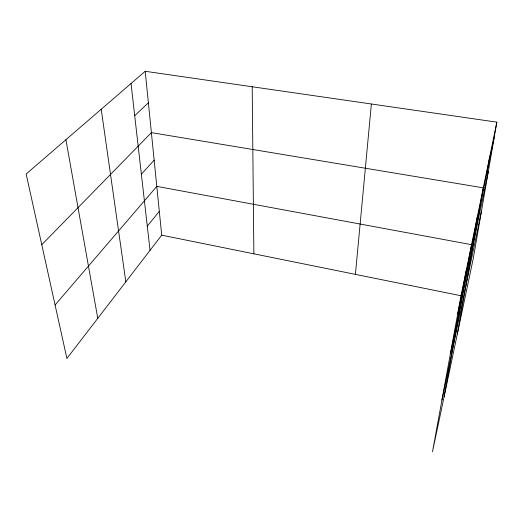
<?xml version="1.0" encoding="UTF-8"?>
<svg xmlns="http://www.w3.org/2000/svg" width="523" height="523" viewBox="0 0 523 523"><rect width="100%" height="100%" fill="white"/><g stroke="black" fill="none" stroke-linecap="round" stroke-linejoin="round"><path stroke-width="0.78" d="M355.405 274.372L371.376 103.999M496.85 122.153L473.21 258.826L432.495 451.715L461.011 295.743L496.85 122.153L145.211 71.285L26.15 174.015L66.898 358.464L161.712 235.173L145.211 71.285M486.972 172.485L489.868 155.985M457.331 334.073L483.285 187.842L151.389 132.633L41.775 244.725M474.093 234.703L477.257 217.045M444.06 396.931L471.55 244.679L156.802 186.371L55.092 305.001M462.783 289.343L466.143 270.875M457.573 314.519L494.124 137.909M450.388 353.855L488.312 171.511M441.935 400.075L481.297 212.077M147.29 226.184L159.312 211.344M141.367 174.179L154.161 160.162M134.705 115.694L148.382 102.776M161.712 235.173L461.011 295.743M65.911 139.706L97.762 318.33M101.214 109.248L125.827 281.838M131.038 83.51L150.042 250.347M252.191 86.759L253.877 253.825"/></g></svg>
